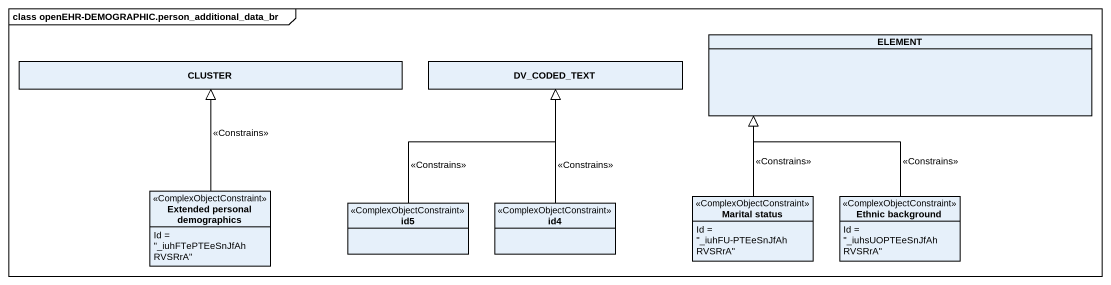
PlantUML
@startuml
mainframe class openEHR-DEMOGRAPHIC.person_additional_data_br
hide circle
hide empty members
class ELEMENT
class CLUSTER
class DV_CODED_TEXT
class "Extended personal demographics" as Extended_personal <<ComplexObjectConstraint>> {
  Id = "_iuhFTePTEeSnJfAhRVSRrA"
}
class "Marital status" as Marital_status <<ComplexObjectConstraint>> {
  Id = "_iuhFU-PTEeSnJfAhRVSRrA"
}
class "Ethnic background" as Ethnic_background <<ComplexObjectConstraint>> {
  Id = "_iuhsUOPTEeSnJfAhRVSRrA"
}
class id5 <<ComplexObjectConstraint>>
class id4 <<ComplexObjectConstraint>>
Extended_personal -up-|> CLUSTER : <<Constrains>>
Marital_status -up-|> ELEMENT : <<Constrains>>
Ethnic_background -up-|> ELEMENT : <<Constrains>>
id5 -up-|> DV_CODED_TEXT : <<Constrains>>
id4 -up-|> DV_CODED_TEXT : <<Constrains>>
@enduml
